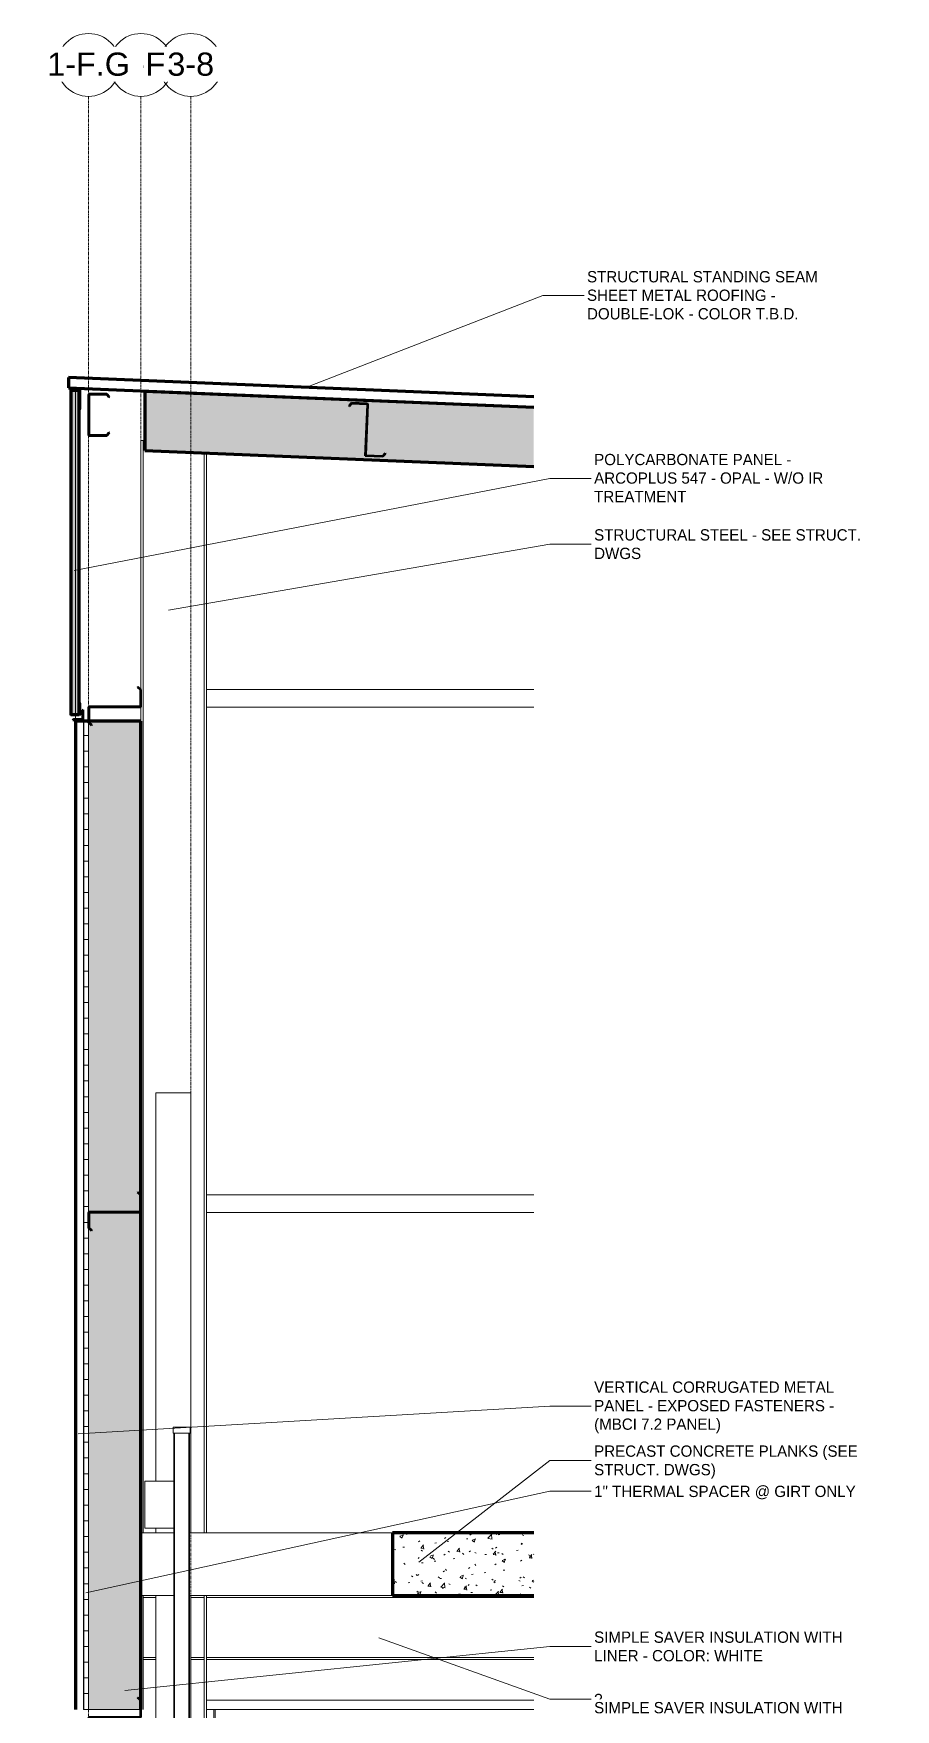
# Model space of a CAD drawing. Header units: inches. Extents: x 22688 to 23638, y -97 to 513.
# Drawn here: x 23473.3 to 23637.8, y 146.3 to 466.3 of the extents above; entities that cross this region are included whole.
import ezdxf

# ---------------------------------------------------------------- set-up
doc = ezdxf.new("R2010")
doc.units = ezdxf.units.IN
doc.header["$MEASUREMENT"] = 0
doc.linetypes.add('Grid Line 1_2_', pattern=[0.875, 0.5, -0.125, 0.125, -0.125])
for name, color, linetype, lineweight in [('A-ANNO-IDEN', 131, 'Continuous', 9), ('A-CLNG', 13, 'Continuous', 18), ('A-CLNG-PATT', 13, 'Continuous', 70), ('A-FLOR', 192, 'Continuous', 18), ('A-FLOR-PATT', 8, 'Continuous', 70), ('A-GLAZ-CWMG', 51, 'Continuous', 9), ('A-ROOF', 132, 'Continuous', 18), ('A-WALL', 113, 'Continuous', 18), ('A-WALL-PATT', 111, 'Continuous', 18), ('E-POWR-CNDT', 130, 'Continuous', 9), ('Q-SPCQ', 91, 'Continuous', 9), ('S-BEAM', 12, 'Continuous', 9), ('S-COLS', 52, 'Continuous', 9), ('S-GRID', 1, 'Continuous', 9), ('S-GRID-IDEN', 1, 'Continuous', 9)]:
    doc.layers.add(name, color=color, linetype=linetype, lineweight=lineweight)
doc.styles.add('Arial_1', font='arial.ttf', dxfattribs={"height": 4.425898})
doc.styles.add('Century Gothic', font='GOTHIC.TTF', dxfattribs={"height": 2.155668})
pattern_1 = [(45, (22063.858, 65.275), (-2.375879, 2.375879), []), (45, (22063.858, 68.875), (-2.375879, 2.375879), [])]
pattern_2 = [(161.57, (22063.978, 65.395), (-0.960383694, -0.00039918), [0, -6.83, 0.758, 0]), (18.43, (22063.738, 65.395), (-0.960383694, 0.00039918), [0, -6.83, 0.758, 0]), (108.43, (22063.978, 65.395), (0.47951018, -2.4005264), [2.276, -5.312]), (71.57, (22063.738, 65.395), (0.47951018, 2.4005264), [2.276, -5.312])]

# ---------------------------------------------------------------- blocks, each defined once
blk = doc.blocks.new('Girt_C - 8_D-1405488-Wall Section - Fieldhouse - North Wall _ Mezzanine')
at = {"layer": 'S-BEAM'}
h = blk.add_hatch(dxfattribs=at)
h.set_pattern_fill('FP_23', color=256, style=0, pattern_type=2)
h.set_pattern_definition(pattern_1)
h.paths.add_polyline_path([(21125.46, 389.49), (21127.8, 389.49), (21128.29, 390.06), (21128.2, 390.13), (21127.75, 389.6), (21124.49, 389.6), (21124.43, 389.62), (21124.41, 389.67), (21124.41, 397.3), (21124.43, 397.35), (21124.49, 397.38), (21127.75, 397.38), (21128.2, 396.84), (21128.28, 396.91), (21127.8, 397.49), (21124.49, 397.49), (21124.36, 397.43), (21124.3, 397.3), (21124.3, 389.67), (21124.36, 389.54), (21124.49, 389.49)], flags=0)
at = {"layer": 'S-BEAM', "lineweight": 50}
for p, q in [((21124.3, 397.3), (21124.3, 389.67)), ((21124.41, 389.67), (21124.41, 397.3)), ((21127.8, 397.49), (21124.49, 397.49)), ((21124.49, 397.38), (21127.75, 397.38)), ((21127.75, 397.38), (21128.2, 396.84)), ((21128.28, 396.91), (21127.8, 397.49)), ((21128.2, 396.84), (21128.28, 396.91)), ((21127.75, 389.6), (21124.49, 389.6)), ((21124.49, 389.49), (21127.8, 389.49)), ((21128.2, 390.13), (21127.75, 389.6)), ((21127.8, 389.49), (21128.29, 390.06)), ((21128.29, 390.06), (21128.2, 390.13))]:
    blk.add_line(p, q, dxfattribs=at)
for centre, radius, start, end in [((21124.49, 397.3), 0.188, 90, 180), ((21124.49, 397.3), 0.0782, 92.1227, 180), ((21124.49, 389.67), 0.188, 180, 270), ((21124.49, 389.67), 0.0782, 180, 266.9576)]:
    blk.add_arc(centre, radius, start, end, dxfattribs=at)
blk = doc.blocks.new('Rectangular Mullion - Profile_Polycarbonate_Upper and left-1149837-Wall Section - Fieldhouse - North Wall _ Mezzanine')
at = {"layer": 'A-GLAZ-CWMG', "lineweight": 30}
for p, q in [((21122.85, 398.24), (21120.72, 398.24)), ((21120.72, 398.24), (21120.72, 395.4)), ((21120.78, 395.46), (21120.78, 398.17)), ((21120.78, 398.17), (21122.79, 398.17)), ((21122.79, 398.17), (21122.79, 394.68)), ((21122.85, 394.61), (21122.85, 398.24)), ((21120.72, 395.4), (21120.85, 395.4)), ((21120.85, 395.46), (21120.78, 395.46)), ((21120.85, 395.4), (21120.85, 395.46)), ((21122.56, 394.86), (21122.49, 394.86)), ((21122.49, 394.86), (21122.49, 394.61)), ((21122.49, 394.61), (21122.85, 394.61)), ((21122.56, 394.68), (21122.56, 394.86)), ((21122.79, 394.68), (21122.56, 394.68))]:
    blk.add_line(p, q, dxfattribs=at)
blk = doc.blocks.new('Rectangular Mullion - Profile_Polycarbonate_Lower-1149838-Wall Section - Fieldhouse - North Wall _ Mezzanine')
at = {"layer": 'A-GLAZ-CWMG', "lineweight": 30}
for p, q in [((21120.85, 337.64), (21120.72, 337.64)), ((21120.72, 337.64), (21120.72, 336.19)), ((21120.72, 336.19), (21122.85, 336.19)), ((21120.78, 336.25), (21120.78, 337.58)), ((21120.78, 337.58), (21120.85, 337.58)), ((21122.79, 336.25), (21120.78, 336.25)), ((21120.85, 337.58), (21120.85, 337.64)), ((21122.85, 338.43), (21122.49, 338.43)), ((21122.49, 338.43), (21122.49, 338.18)), ((21122.49, 338.18), (21122.56, 338.18)), ((21122.56, 338.18), (21122.56, 338.37)), ((21122.56, 338.37), (21122.79, 338.37)), ((21122.79, 338.37), (21122.79, 336.25)), ((21122.85, 336.19), (21122.85, 338.43))]:
    blk.add_line(p, q, dxfattribs=at)
blk = doc.blocks.new('Rectangular Mullion - Profile_Polycarbonate_right-1189993-Wall Section - Fieldhouse - North Wall _ Mezzanine')
at = {"layer": 'A-GLAZ-CWMG'}
for p, q in [((21120.85, 395.46), (21120.85, 398.17)), ((21120.72, 337.64), (21120.72, 395.4)), ((21120.85, 337.64), (21120.85, 395.4)), ((21120.85, 336.25), (21120.85, 337.58))]:
    blk.add_line(p, q, dxfattribs=at)
blk = doc.blocks.new('Girt_Z - 10_D-1351983-Wall Section - Fieldhouse - North Wall _ Mezzanine')
at = {"layer": 'S-BEAM'}
h = blk.add_hatch(dxfattribs=at)
h.set_pattern_fill('FP_23', color=256, style=0, pattern_type=2)
h.set_pattern_definition(pattern_1)
h.paths.add_polyline_path([(21180.48, 385.52), (21180.98, 386.07), (21180.9, 386.15), (21180.43, 385.63), (21177.29, 385.76), (21177.24, 385.79), (21177.22, 385.84), (21177.62, 395.46), (21177.57, 395.59), (21177.44, 395.65), (21174.51, 395.78), (21174, 395.22), (21174.08, 395.15), (21174.56, 395.67), (21177.44, 395.55), (21177.5, 395.52), (21177.51, 395.46), (21177.11, 385.66)], flags=0)
at = {"layer": 'S-BEAM', "lineweight": 50}
for p, q in [((21174.51, 395.78), (21174, 395.22)), ((21174, 395.22), (21174.08, 395.15)), ((21174.08, 395.15), (21174.56, 395.67)), ((21177.44, 395.65), (21174.51, 395.78)), ((21174.56, 395.67), (21177.44, 395.55)), ((21177.51, 395.46), (21177.11, 385.66)), ((21177.22, 385.84), (21177.62, 395.46)), ((21177.11, 385.66), (21180.48, 385.52)), ((21180.43, 385.63), (21177.29, 385.76)), ((21180.9, 386.15), (21180.43, 385.63)), ((21180.48, 385.52), (21180.98, 386.07)), ((21180.98, 386.07), (21180.9, 386.15))]:
    blk.add_line(p, q, dxfattribs=at)
for centre, radius, start, end in [((21177.44, 395.47), 0.187, 357.6141, 87.6141), ((21177.44, 395.47), 0.0782, 357.6141, 85.4913), ((21177.3, 385.84), 0.0782, 177.6141, 264.5717)]:
    blk.add_arc(centre, radius, start, end, dxfattribs=at)
blk = doc.blocks.new('W-Wide Flange - W12X26-1530486-Wall Section - Fieldhouse - North Wall _ Mezzanine')
at = {"layer": 'S-BEAM'}
for p, q in [((21134.74, 167.62), (21137.17, 167.62)), ((21143.79, 167.62), (21146.37, 167.62)), ((21146.8, 167.62), (21209.26, 167.62)), ((21134.74, 156.16), (21137.17, 156.16)), ((21134.74, 155.78), (21137.17, 155.78)), ((21143.79, 156.16), (21146.37, 156.16)), ((21143.79, 155.78), (21146.37, 155.78)), ((21146.8, 156.16), (21209.26, 156.16)), ((21146.8, 155.78), (21209.26, 155.78))]:
    blk.add_line(p, q, dxfattribs=at)
blk = doc.blocks.new('L-Angle - L2X2X3_16-1162514-Wall Section - Fieldhouse - North Wall _ Mezzanine')
at = {"layer": 'S-BEAM'}
h = blk.add_hatch(dxfattribs=at)
h.set_pattern_fill('FP_23', color=256, style=0, pattern_type=2)
h.set_pattern_definition(pattern_1)
h.paths.add_polyline_path([(21123.3, 335.18), (21123.3, 337.18), (21123.17, 337.13), (21123.12, 336.99), (21123.12, 335.56), (21123.06, 335.42), (21122.93, 335.37), (21121.49, 335.37), (21121.36, 335.31), (21121.3, 335.18)], flags=0)
at = {"layer": 'S-BEAM', "lineweight": 50}
for p, q in [((21123.12, 336.99), (21123.12, 335.56)), ((21123.3, 335.18), (21123.3, 337.18)), ((21121.3, 335.18), (21123.3, 335.18)), ((21122.93, 335.37), (21121.49, 335.37))]:
    blk.add_line(p, q, dxfattribs=at)
for centre, start, end in [((21123.3, 336.99), 90, 180), ((21121.49, 335.18), 90, 180), ((21122.93, 335.56), 270, 0)]:
    blk.add_arc(centre, 0.188, start, end, dxfattribs=at)
blk = doc.blocks.new('Girt_Z - 10_D-1516133-Wall Section - Fieldhouse - North Wall _ Mezzanine')
at = {"layer": 'S-BEAM'}
h = blk.add_hatch(dxfattribs=at)
h.set_pattern_fill('FP_23', color=256, style=0, pattern_type=2)
h.set_pattern_definition(pattern_1)
h.paths.add_polyline_path([(21124.88, 141.19), (21124.95, 141.27), (21124.41, 141.72), (21124.41, 144.61), (21124.44, 144.67), (21124.49, 144.69), (21134.3, 144.69), (21134.3, 148.06), (21133.73, 148.54), (21133.66, 148.46), (21134.19, 148.01), (21134.19, 144.87), (21134.17, 144.82), (21134.12, 144.8), (21124.49, 144.8), (21124.36, 144.74), (21124.3, 144.61), (21124.3, 141.67)], flags=0)
at = {"layer": 'S-BEAM', "lineweight": 50}
for p, q in [((21133.73, 148.54), (21133.66, 148.46)), ((21133.66, 148.46), (21134.19, 148.01)), ((21134.3, 148.06), (21133.73, 148.54)), ((21134.19, 148.01), (21134.19, 144.87)), ((21134.3, 144.69), (21134.3, 148.06)), ((21124.3, 144.61), (21124.3, 141.67)), ((21124.41, 141.72), (21124.41, 144.61)), ((21134.12, 144.8), (21124.49, 144.8)), ((21124.49, 144.69), (21134.3, 144.69)), ((21124.3, 141.67), (21124.88, 141.19)), ((21124.95, 141.27), (21124.41, 141.72)), ((21124.88, 141.19), (21124.95, 141.27))]:
    blk.add_line(p, q, dxfattribs=at)
for centre, radius, start, end in [((21124.49, 144.61), 0.188, 90, 180), ((21124.49, 144.61), 0.0782, 90, 177.8773), ((21134.12, 144.88), 0.0782, 270, 356.9576)]:
    blk.add_arc(centre, radius, start, end, dxfattribs=at)
blk = doc.blocks.new('Girt_Z - 10_D-1223956-Wall Section - Fieldhouse - North Wall _ Mezzanine')
at = {"layer": 'S-BEAM'}
h = blk.add_hatch(dxfattribs=at)
h.set_pattern_fill('FP_23', color=256, style=0, pattern_type=2)
h.set_pattern_definition(pattern_1)
h.paths.add_polyline_path([(21124.88, 237.69), (21124.95, 237.77), (21124.41, 238.22), (21124.41, 241.11), (21124.44, 241.17), (21124.49, 241.19), (21134.3, 241.19), (21134.3, 244.56), (21133.73, 245.04), (21133.66, 244.96), (21134.19, 244.51), (21134.19, 241.37), (21134.17, 241.32), (21134.12, 241.3), (21124.49, 241.3), (21124.36, 241.24), (21124.3, 241.11), (21124.3, 238.17)], flags=0)
at = {"layer": 'S-BEAM', "lineweight": 50}
for p, q in [((21133.73, 245.04), (21133.66, 244.96)), ((21133.66, 244.96), (21134.19, 244.51)), ((21134.3, 244.56), (21133.73, 245.04)), ((21134.19, 244.51), (21134.19, 241.37)), ((21134.3, 241.19), (21134.3, 244.56)), ((21124.3, 241.11), (21124.3, 238.17)), ((21124.41, 238.22), (21124.41, 241.11)), ((21134.12, 241.3), (21124.49, 241.3)), ((21124.49, 241.19), (21134.3, 241.19)), ((21124.3, 238.17), (21124.88, 237.69)), ((21124.95, 237.77), (21124.41, 238.22)), ((21124.88, 237.69), (21124.95, 237.77))]:
    blk.add_line(p, q, dxfattribs=at)
for centre, radius, start, end in [((21124.49, 241.11), 0.188, 90, 180), ((21124.49, 241.11), 0.0782, 90, 177.8773), ((21134.12, 241.38), 0.0782, 270, 356.9576)]:
    blk.add_arc(centre, radius, start, end, dxfattribs=at)
blk = doc.blocks.new('Girt_Z - 10_D-V12-Wall Section - Fieldhouse - North Wall _ Mezzanine')
at = {"layer": 'S-BEAM'}
h = blk.add_hatch(dxfattribs=at)
h.set_pattern_fill('FP_23', color=256, style=0, pattern_type=2)
h.set_pattern_definition(pattern_1)
h.paths.add_polyline_path([(21124.88, 334.19), (21124.95, 334.27), (21124.41, 334.72), (21124.41, 337.61), (21124.44, 337.67), (21124.49, 337.69), (21134.3, 337.69), (21134.3, 341.06), (21133.73, 341.54), (21133.66, 341.46), (21134.19, 341.01), (21134.19, 337.87), (21134.17, 337.82), (21134.12, 337.8), (21124.49, 337.8), (21124.36, 337.74), (21124.3, 337.61), (21124.3, 334.67)], flags=0)
at = {"layer": 'S-BEAM', "lineweight": 50}
for p, q in [((21133.73, 341.54), (21133.66, 341.46)), ((21133.66, 341.46), (21134.19, 341.01)), ((21134.3, 341.06), (21133.73, 341.54)), ((21134.19, 341.01), (21134.19, 337.87)), ((21134.3, 337.69), (21134.3, 341.06)), ((21124.3, 337.61), (21124.3, 334.67)), ((21124.41, 334.72), (21124.41, 337.61)), ((21134.12, 337.8), (21124.49, 337.8)), ((21124.49, 337.69), (21134.3, 337.69)), ((21124.3, 334.67), (21124.88, 334.19)), ((21124.95, 334.27), (21124.41, 334.72)), ((21124.88, 334.19), (21124.95, 334.27))]:
    blk.add_line(p, q, dxfattribs=at)
for centre, radius, start, end in [((21124.49, 337.61), 0.188, 90, 180), ((21124.49, 337.61), 0.0782, 90, 177.8773), ((21134.12, 337.88), 0.0782, 270, 356.9576)]:
    blk.add_arc(centre, radius, start, end, dxfattribs=at)
blk = doc.blocks.new('Girt_Z - 10_D-1223970-Wall Section - Fieldhouse - North Wall _ Mezzanine')
at = {"layer": 'S-BEAM'}
blk.add_line((21146.8, 148.06), (21209.26, 148.06), dxfattribs=at)
blk = doc.blocks.new('Girt_Z - 10_D-1223971-Wall Section - Fieldhouse - North Wall _ Mezzanine')
at = {"layer": 'S-BEAM'}
for p, q in [((21146.8, 244.56), (21209.26, 244.56)), ((21146.8, 241.19), (21209.26, 241.19))]:
    blk.add_line(p, q, dxfattribs=at)
blk = doc.blocks.new('Girt_Z - 10_D-1223979-Wall Section - Fieldhouse - North Wall _ Mezzanine')
at = {"layer": 'S-BEAM'}
for p, q in [((21146.8, 341.06), (21209.26, 341.06)), ((21146.8, 337.69), (21209.26, 337.69))]:
    blk.add_line(p, q, dxfattribs=at)
blk = doc.blocks.new('lad500 - Standard-1589027-Wall Section - Fieldhouse - North Wall _ Mezzanine')
at = {"layer": 'Q-SPCQ'}
for p, q in [((21140.43, 200.19), (21143.68, 200.19)), ((21140.43, 199), (21140.43, 200.19)), ((21143.68, 199), (21140.43, 199)), ((21140.55, 189.87), (21140.55, 199)), ((21140.68, 0), (21140.68, 199)), ((21143.43, 0), (21143.43, 199)), ((21143.55, 199), (21143.55, 0)), ((21143.68, 200.19), (21143.68, 199)), ((21135.05, 189.87), (21140.55, 189.87)), ((21135.05, 189.87), (21135.05, 180.87)), ((21140.55, 189.87), (21140.55, 180.87)), ((21140.55, 180.87), (21135.05, 180.87)), ((21140.55, 94.19), (21140.55, 180.87)), ((21135.05, 94.19), (21140.55, 94.19)), ((21135.05, 94.19), (21135.05, 91.19)), ((21140.55, 94.19), (21140.55, 91.19)), ((21140.55, 91.19), (21135.05, 91.19)), ((21140.55, 0), (21140.55, 91.19)), ((21141.05, 0.31), (21141.05, 4.5)), ((21143.05, 4.5), (21141.05, 4.5)), ((21143.05, 4.5), (21143.05, 0.31)), ((21141.05, 0.19), (21141.05, 0.31)), ((21141.05, 0), (21141.05, 0.19)), ((21143.05, 0.19), (21141.05, 0.19)), ((21143.05, 0.31), (21143.05, 0.19)), ((21143.05, 0.19), (21143.05, 0)), ((21140.68, 0), (21140.55, 0)), ((21141.05, 0), (21140.68, 0)), ((21143.05, 0), (21141.05, 0)), ((21143.43, 0), (21143.05, 0)), ((21143.55, 0), (21143.43, 0))]:
    blk.add_line(p, q, dxfattribs=at)
blk = doc.blocks.new('Grid - Grid Head - Circle-14747-Wall Section - Fieldhouse - North Wall _ Mezzanine')
at = {"layer": 'S-GRID-IDEN'}
blk.add_circle((21143.8, 460.32), 6, dxfattribs=at)

msp = doc.modelspace()

# ---------------------------------------------------------------- hatches: boundary and pattern name
at = {"layer": 'A-CLNG-PATT', "lineweight": 9}
h = msp.add_hatch(dxfattribs=at)
h.set_pattern_fill('FP_25', color=256, style=0, pattern_type=2)
h.set_pattern_definition(pattern_2)
h.paths.add_polyline_path([(23568.75, 383.61), (23568.75, 394.87), (23494.55, 397.96), (23494.55, 386.7), (23512.89, 385.94)], flags=0)
at = {"layer": 'A-FLOR-PATT', "lineweight": 9}
h = msp.add_hatch(dxfattribs=at)
h.set_pattern_fill('FP_24', color=256, style=0, pattern_type=2)
h.set_pattern_definition([(50, (22063.858, 65.275), (6.885997, -0.602097), [0.72, -7.92]), (355, (22063.858, 65.275), (-1.331756, 7.220547), [0.576, -6.336]), (100.451, (22064.432, 65.225), (5.55363, 6.61819), [0.612, -6.731]), (46.184, (22063.858, 67.195), (10.24564, -1.588925), [1.08, -11.88]), (96.636, (22064.712, 67.063), (8.97244, 9.35152), [0.918, -10.096]), (351.184, (22063.858, 67.195), (8.9732, 9.35123), [0.864, -9.504]), (21, (22064.818, 66.715), (5.730726, -3.865003), [0.72, -7.92]), (326, (22064.818, 66.715), (2.33581, 6.96088), [0.576, -6.336]), (71.451, (22065.296, 66.393), (8.065876, 3.095948), [0.612, -6.731]), (37.5, (22063.858, 65.275), (0.116866, 3.1954784), [0.317, -5.942, 0.317, -6.115, -6.36]), (37.5, (22063.858, 65.275), (0.116866, 3.1954784), [-12.691, 0.317, -6.043]), (7.5, (22063.858, 65.275), (2.52543, 3.786025), [0.317, -3.35, 0.317, -5.798, -2.424]), (7.5, (22063.858, 65.275), (2.52543, 3.786025), [-9.782, 0.317, -2.107]), (327.5, (22061.717, 65.275), (5.1243685, -0.2161763), [0.317, -2.083, 0.317, -7.171, -9.936]), (327.5, (22061.717, 65.275), (5.1243685, -0.2161763), [-9.888, 0.317, -9.619]), (317.5, (22060.757, 65.275), (5.598326, 0.96141), [0.317, -2.803, 0.317, -4.656, -7.056]), (317.5, (22060.757, 65.275), (5.598326, 0.96141), [-8.093, 0.317, -6.739])])
h.paths.add_polyline_path([(23541.8, 168), (23568.75, 168), (23568.75, 180), (23541.8, 180), (23541.8, 178.44)], flags=0)
at = {"layer": 'A-WALL-PATT', "lineweight": 9, "transparency": 33554649}
msp.add_hatch(color=256, dxfattribs=at).paths.add_polyline_path([(23481.99, 336.25), (23481.99, 398.17), (23480.41, 398.17), (23480.41, 336.25)], flags=0)
at = {"layer": 'A-WALL-PATT', "lineweight": 9}
h = msp.add_hatch(dxfattribs=at)
h.set_pattern_fill('FP_26', color=256, style=0, pattern_type=2)
h.set_pattern_definition([(0, (22063.858, 65.275), (0, 3), []), (90, (22063.858, 65.275), (-3, 2e-16), [])])
h.paths.add_polyline_path([(23483.8, 146.25), (23483.8, 335), (23482.8, 335), (23482.8, 146.25)], flags=0)
h = msp.add_hatch(dxfattribs=at)
h.set_pattern_fill('FP_25', color=256, style=0, pattern_type=2)
h.set_pattern_definition(pattern_2)
h.paths.add_polyline_path([(23484.95, 146.25), (23493.8, 146.25), (23493.8, 335), (23483.8, 335), (23483.8, 146.25)], flags=0)
h = msp.add_hatch(dxfattribs=at)
h.set_pattern_fill('FP_21', color=256, style=0, pattern_type=2)
h.set_pattern_definition([(90, (22011.8, -722), (-193, -193), [48, -145]), (180, (22011.8, -722), (-2e-14, -193), [96.25, -96.75]), (270, (21915.55, -674), (-193, -193), [48, -145]), (180, (22011.8, -674), (-2e-14, -193), [96.25, -96.75]), (270, (21915.3, -674), (-193, -193), [48, -145]), (180, (21915.3, -674), (-2e-14, -193), [96.25, -96.75]), (90, (21819.05, -722), (-193, -193), [48, -145]), (180, (21915.3, -722), (-2e-14, -193), [96.25, -96.75]), (90, (21963.8, -673.75), (-193, -193), [48, -145]), (180, (22012.05, -673.75), (-2e-14, -193), [48.25, -144.75]), (180, (22012.05, -625.75), (-2e-14, -193), [48.25, -144.75]), (90, (21867.3, -673.75), (-193, -193), [48, -145]), (180, (21963.55, -673.75), (-2e-14, -193), [96.25, -96.75]), (270, (21963.55, -625.75), (-193, -193), [48, -145]), (180, (21963.55, -625.75), (-2e-14, -193), [96.25, -96.75]), (180, (21867.05, -673.75), (-2e-14, -193), [48, -145]), (270, (21867.05, -625.75), (-193, -193), [48, -145]), (180, (21867.05, -625.75), (-2e-14, -193), [48, -145]), (90, (22011.8, -625.5), (-193, -193), [48, -145]), (180, (22011.8, -625.5), (-2e-14, -193), [96.25, -96.75]), (270, (21915.55, -577.5), (-193, -193), [48, -145]), (180, (22011.8, -577.5), (-2e-14, -193), [96.25, -96.75]), (270, (21915.3, -577.5), (-193, -193), [48, -145]), (180, (21915.3, -577.5), (-2e-14, -193), [96.25, -96.75]), (270, (21819.05, -577.5), (-193, -193), [48, -145]), (180, (21915.3, -625.5), (-2e-14, -193), [96.25, -96.75]), (90, (21963.8, -577.25), (-193, -193), [48, -145]), (180, (22012.05, -577.25), (-2e-14, -193), [48.25, -144.75]), (180, (22012.05, -529.25), (-2e-14, -193), [48.25, -144.75]), (90, (21867.3, -577.25), (-193, -193), [48, -145]), (180, (21963.55, -577.25), (-2e-14, -193), [96.25, -96.75]), (270, (21963.55, -529.25), (-193, -193), [48, -145]), (180, (21963.55, -529.25), (-2e-14, -193), [96.25, -96.75]), (180, (21867.05, -577.25), (-2e-14, -193), [48, -145]), (270, (21867.05, -529.25), (-193, -193), [48, -145]), (180, (21867.05, -529.25), (-2e-14, -193), [48, -145])])
h.paths.add_polyline_path([(23506.3, 0), (23568.75, 0), (23568.75, 146.25), (23506.3, 146.25), (23506.3, 5.41)], flags=0)

# ---------------------------------------------------------------- linework, layer by layer
at = {"layer": 'A-ANNO-IDEN', "color": 153}
for p, q in [((23524.96, 398.56), (23570.49, 416.26)), ((23570.49, 416.26), (23578.92, 416.26)), ((23481.07, 363.75), (23571.84, 381.35)), ((23571.84, 381.35), (23580.28, 381.35)), ((23499.03, 356.21), (23571.84, 368.78)), ((23571.84, 368.78), (23580.28, 368.78)), ((23481.83, 198.92), (23571.84, 204.2)), ((23571.84, 204.2), (23580.28, 204.2)), ((23546.8, 174.41), (23571.84, 193.8)), ((23571.84, 193.8), (23580.28, 193.8)), ((23483.26, 168.51), (23571.84, 187.93)), ((23571.84, 187.93), (23580.28, 187.93)), ((23490.72, 149.87), (23571.84, 158.27)), ((23539.18, 159.93), (23571.84, 148.19)), ((23571.84, 158.27), (23580.28, 158.27)), ((23571.84, 148.19), (23580.28, 148.19))]:
    msp.add_line(p, q, dxfattribs=at)
at = {"layer": 'A-CLNG', "lineweight": 70}
for p, q in [((23568.75, 394.87), (23494.55, 397.96)), ((23494.55, 397.96), (23494.55, 386.7)), ((23494.55, 386.7), (23568.75, 383.61))]:
    msp.add_line(p, q, dxfattribs=at)
at = {"layer": 'A-FLOR'}
for p, q in [((23493.8, 180), (23500.05, 180)), ((23503.05, 180), (23541.8, 180)), ((23500.05, 168), (23493.8, 168)), ((23541.8, 168), (23503.05, 168))]:
    msp.add_line(p, q, dxfattribs=at)
at = {"layer": 'A-FLOR', "lineweight": 70}
for p, q in [((23568.75, 180), (23541.8, 180)), ((23541.8, 180), (23541.8, 168)), ((23541.8, 168), (23568.75, 168))]:
    msp.add_line(p, q, dxfattribs=at)
at = {"layer": 'A-ROOF', "lineweight": 70}
for p, q in [((23568.75, 396.95), (23479.95, 400.65)), ((23479.95, 400.65), (23479.95, 398.65)), ((23479.95, 398.65), (23568.75, 394.95))]:
    msp.add_line(p, q, dxfattribs=at)
at = {"layer": 'A-WALL', "lineweight": 70}
for p, q in [((23480.41, 398.17), (23480.41, 336.25)), ((23481.99, 398.17), (23480.41, 398.17)), ((23481.99, 336.25), (23481.99, 398.17)), ((23480.41, 336.25), (23481.99, 336.25)), ((23481.3, 335), (23481.3, 146.25)), ((23493.8, 335), (23481.3, 335)), ((23493.8, 146.25), (23493.8, 335))]:
    msp.add_line(p, q, dxfattribs=at)
at = {"layer": 'A-WALL'}
for p, q in [((23481.3, 398.59), (23481.3, 398.24)), ((23481.3, 398.17), (23481.3, 336.25)), ((23481.3, 336.19), (23481.3, 335.37)), ((23481.3, 335.18), (23481.3, 335)), ((23482.8, 335), (23482.8, 146.25)), ((23483.8, 335), (23483.8, 146.25)), ((23483.8, 146.25), (23493.8, 146.25)), ((23568.75, 146.25), (23506.3, 146.25))]:
    msp.add_line(p, q, dxfattribs=at)
at = {"layer": 'E-POWR-CNDT'}
for p, q in [((23496.66, 264), (23496.66, 189.87)), ((23496.66, 264), (23503.29, 264)), ((23503.29, 180), (23503.29, 264)), ((23496.66, 180.87), (23496.66, 180)), ((23496.66, 168), (23496.66, 94.19)), ((23503.29, 0), (23503.29, 168))]:
    msp.add_line(p, q, dxfattribs=at)
at = {"layer": 'S-COLS'}
for p, q in [((23493.8, 388.62), (23493.8, 341.06)), ((23494.23, 388.62), (23493.8, 388.62)), ((23494.23, 388.62), (23494.23, 180)), ((23494.54, 388.62), (23494.23, 388.62)), ((23505.86, 180), (23505.86, 386.23)), ((23506.3, 386.21), (23506.3, 180)), ((23493.8, 337.69), (23493.8, 335)), ((23494.23, 168), (23494.23, 146.25)), ((23505.86, 0), (23505.86, 168)), ((23506.3, 168), (23506.3, 0))]:
    msp.add_line(p, q, dxfattribs=at)
at = {"layer": 'S-GRID', "linetype": 'Grid Line 1_2_'}
for p, q in [((23483.8, -63.3), (23483.8, 454.32)), ((23493.8, -63.3), (23493.8, 454.32)), ((23503.3, -63.3), (23503.3, 454.32))]:
    msp.add_line(p, q, dxfattribs=at)

# ---------------------------------------------------------------- block references
at = {"layer": 'A-GLAZ-CWMG'}
for name in ['Rectangular Mullion - Profile_Polycarbonate_Upper and left-1149837-Wall Section - Fieldhouse - North Wall _ Mezzanine', 'Rectangular Mullion - Profile_Polycarbonate_right-1189993-Wall Section - Fieldhouse - North Wall _ Mezzanine', 'Rectangular Mullion - Profile_Polycarbonate_Lower-1149838-Wall Section - Fieldhouse - North Wall _ Mezzanine']:
    msp.add_blockref(name, (2359.49, 0), dxfattribs=at)
at = {"layer": 'Q-SPCQ'}
msp.add_blockref('lad500 - Standard-1589027-Wall Section - Fieldhouse - North Wall _ Mezzanine', (2359.49, 0), dxfattribs=at)
at = {"layer": 'S-BEAM'}
for name in ['Girt_C - 8_D-1405488-Wall Section - Fieldhouse - North Wall _ Mezzanine', 'Girt_Z - 10_D-1351983-Wall Section - Fieldhouse - North Wall _ Mezzanine', 'Girt_Z - 10_D-V12-Wall Section - Fieldhouse - North Wall _ Mezzanine', 'Girt_Z - 10_D-1223979-Wall Section - Fieldhouse - North Wall _ Mezzanine', 'L-Angle - L2X2X3_16-1162514-Wall Section - Fieldhouse - North Wall _ Mezzanine', 'Girt_Z - 10_D-1223956-Wall Section - Fieldhouse - North Wall _ Mezzanine', 'Girt_Z - 10_D-1223971-Wall Section - Fieldhouse - North Wall _ Mezzanine', 'W-Wide Flange - W12X26-1530486-Wall Section - Fieldhouse - North Wall _ Mezzanine', 'Girt_Z - 10_D-1516133-Wall Section - Fieldhouse - North Wall _ Mezzanine', 'Girt_Z - 10_D-1223970-Wall Section - Fieldhouse - North Wall _ Mezzanine']:
    msp.add_blockref(name, (2359.49, 0), dxfattribs=at)
at = {"layer": 'S-GRID-IDEN'}
msp.add_blockref('Grid - Grid Head - Circle-14747-Wall Section - Fieldhouse - North Wall _ Mezzanine', (2359.49, 0), dxfattribs=at)

# ---------------------------------------------------------------- next in the draw order: texts
at = {"layer": 'A-ANNO-IDEN', "attachment_point": 1, "line_spacing_factor": 0.984117, "style": 'Century Gothic', "bg_fill": 3, "box_fill_scale": 1.25, "bg_fill_color": 0, "bg_fill_transparency": 0}
for s, insert, char_height, width in [('STRUCTURAL STANDING SEAM\\PSHEET METAL ROOFING -\\PDOUBLE-LOK - COLOR T.B.D.', (23578.92, 420.95), 2.1557, 50.031), ('POLYCARBONATE PANEL -\\PARCOPLUS 547 - OPAL - W/O IR\\PTREATMENT', (23580.28, 386.04), 2.1557, 53.109), ('STRUCTURAL STEEL - SEE STRUCT.\\PDWGS', (23580.28, 371.65), 2.1557, 53.109), ('VERTICAL CORRUGATED METAL\\PPANEL - EXPOSED FASTENERS -\\P(MBCI 7.2 PANEL)', (23580.28, 208.89), 2.1557, 53.217), ('PRECAST CONCRETE PLANKS (SEE\\PSTRUCT. DWGS)', (23580.28, 196.67), 2.1557, 56.349), ('SIMPLE SAVER INSULATION WITH\\PLINER - COLOR: WHITE', (23580.28, 161.14), 2.1557, 53.325), ('?', (23580.28, 149.24), 2.16, 2.079)]:
    msp.add_mtext(s, dxfattribs=dict(at, insert=insert, char_height=char_height, width=width))
at = {"layer": 'S-GRID-IDEN', "insert": (23503.29, 462.68), "char_height": 4.426, "width": 10.638, "attachment_point": 2, "line_spacing_factor": 0.938532, "style": 'Arial_1', "bg_fill": 3, "box_fill_scale": 1.25, "bg_fill_color": 0, "bg_fill_transparency": 0}
msp.add_mtext('3-8', dxfattribs=at)

# ---------------------------------------------------------------- next in the draw order: block references
at = {"layer": 'S-GRID-IDEN'}
msp.add_blockref('Grid - Grid Head - Circle-14747-Wall Section - Fieldhouse - North Wall _ Mezzanine', (2349.99, 0), dxfattribs=at)

# ---------------------------------------------------------------- next in the draw order: texts
at = {"layer": 'A-ANNO-IDEN', "char_height": 2.1557, "attachment_point": 1, "line_spacing_factor": 0.984117, "style": 'Century Gothic', "bg_fill": 3, "box_fill_scale": 1.25, "bg_fill_color": 0, "bg_fill_transparency": 0}
for s, insert, width in [('1" THERMAL SPACER @ GIRT ONLY', (23580.28, 188.98), 56.97), ('SIMPLE SAVER INSULATION WITH\\PLINER - COLOR: BLACK', (23580.28, 147.68), 53.325)]:
    msp.add_mtext(s, dxfattribs=dict(at, insert=insert, width=width))

# ---------------------------------------------------------------- next in the draw order: texts
at = {"layer": 'S-GRID-IDEN', "insert": (23493.79, 462.68), "char_height": 4.426, "width": 11.016, "attachment_point": 2, "line_spacing_factor": 0.938532, "style": 'Arial_1', "bg_fill": 3, "box_fill_scale": 1.25, "bg_fill_color": 0, "bg_fill_transparency": 0}
msp.add_mtext('1-F', dxfattribs=at)

# ---------------------------------------------------------------- next in the draw order: block references
at = {"layer": 'S-GRID-IDEN'}
msp.add_blockref('Grid - Grid Head - Circle-14747-Wall Section - Fieldhouse - North Wall _ Mezzanine', (2339.99, 0), dxfattribs=at)

# ---------------------------------------------------------------- next in the draw order: texts
at = {"layer": 'S-GRID-IDEN', "insert": (23483.79, 462.68), "char_height": 4.426, "width": 18.792, "attachment_point": 2, "line_spacing_factor": 0.938532, "style": 'Arial_1', "bg_fill": 3, "box_fill_scale": 1.25, "bg_fill_color": 0, "bg_fill_transparency": 0}
msp.add_mtext('1-F.G', dxfattribs=at)

doc.saveas('drawing.dxf')
